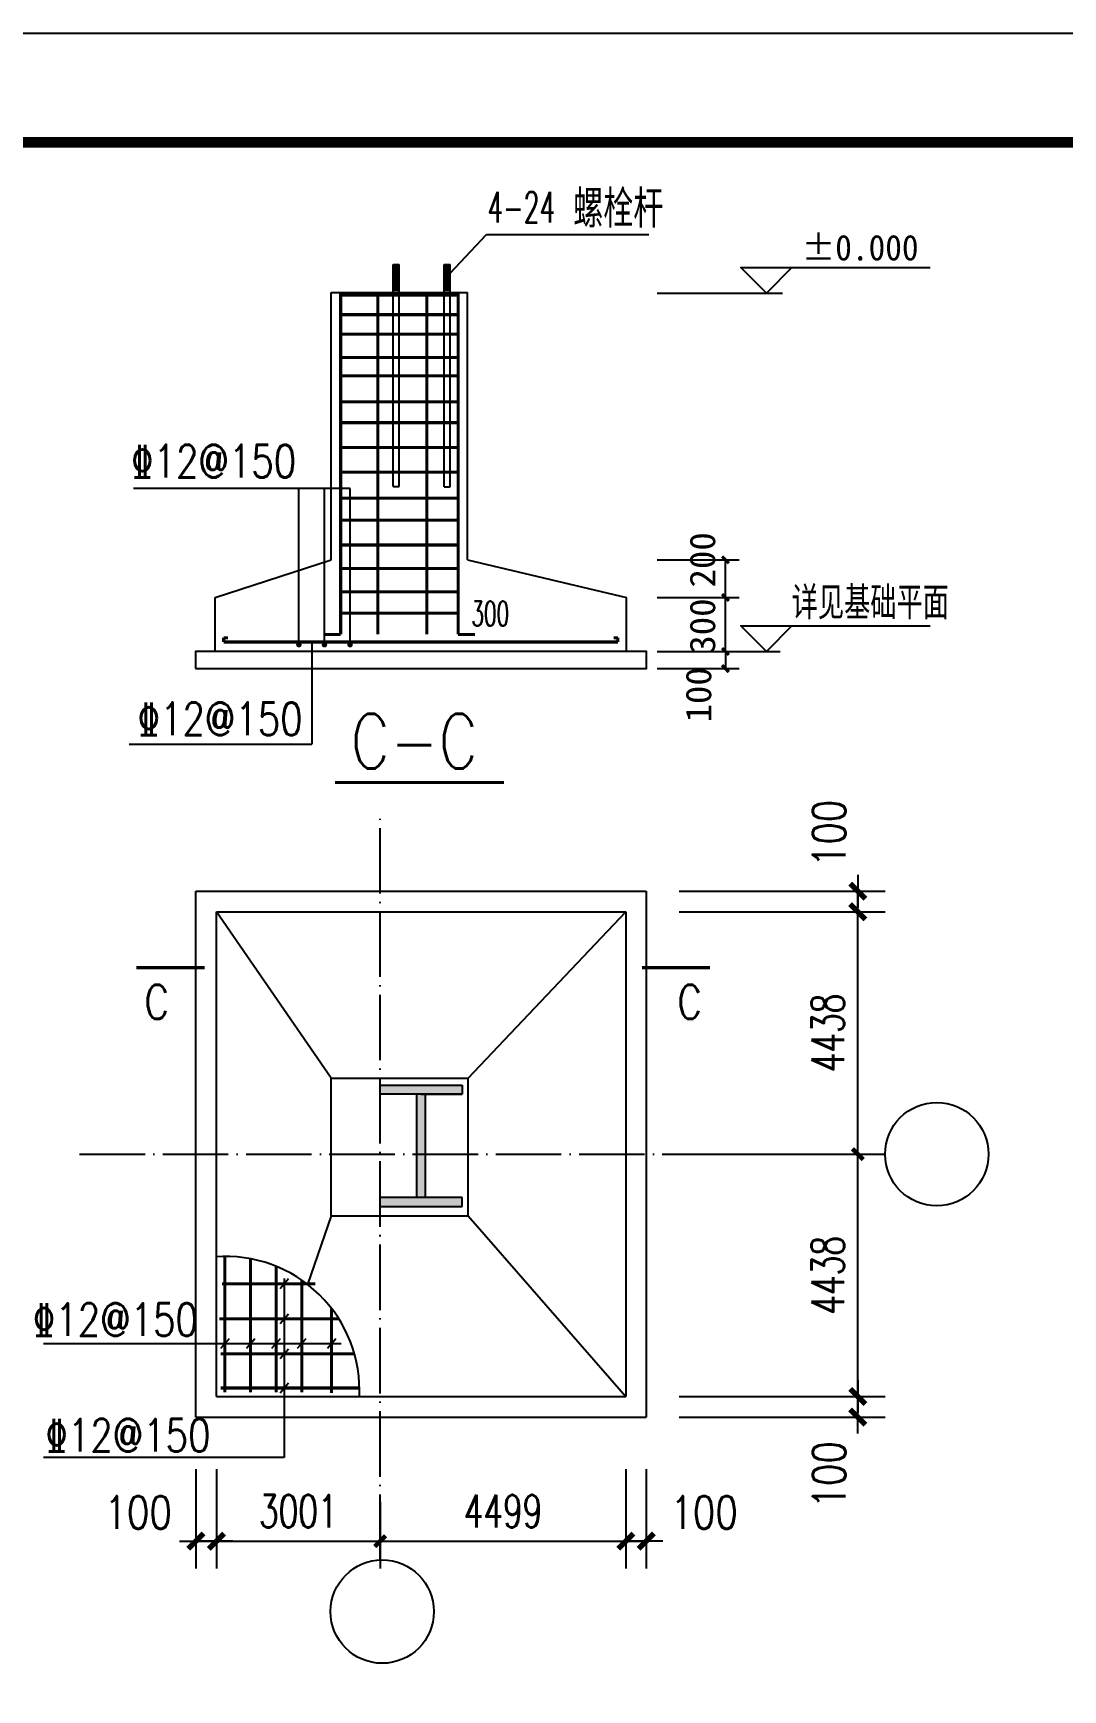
# Model space of a CAD drawing. Extents: x 36360094 to 36697644, y 75306 to 425482.
# Drawn here: x 36406481 to 36425344, y 306423 to 336757 of the extents above; entities that cross this region are included whole.
import ezdxf
from ezdxf.enums import TextEntityAlignment as Align

# ---------------------------------------------------------------- set-up
doc = ezdxf.new("R2010")
doc.units = 0
doc.header["$LTSCALE"] = 1000
doc.header["$MEASUREMENT"] = 0
doc.linetypes.add('ACAD_ISO04W100', pattern=[30.5, 24, -3, 0.5, -3])
doc.layers.get('0').update_dxf_attribs({"linetype": 'CONTINUOUS'})
doc.layers.get('DEFPOINTS').update_dxf_attribs({"linetype": 'CONTINUOUS'})
for name, color, linetype in [('201', 8, 'CONTINUOUS'), ('202', 1, 'CONTINUOUS'), ('205', 253, 'CONTINUOUS'), ('AXIS', 3, 'CONTINUOUS'), ('DOTE', 1, 'ACAD_ISO04W100'), ('JT', 2, 'CONTINUOUS'), ('PUB_DIM', 3, 'CONTINUOUS'), ('PUB_TEXT', 7, 'CONTINUOUS'), ('PUB_TITLE', 4, 'CONTINUOUS'), ('PUB_TX', 3, 'CONTINUOUS'), ('PUB_WZ', 7, 'CONTINUOUS'), ('ZAX1', 3, 'CONTINUOUS')]:
    doc.layers.add(name, color=color, linetype=linetype)
doc.styles.add('_HZTXT', font='txt.shx', dxfattribs={"width": 0.8, "bigfont": 'hztxt.shx'})
doc.styles.add('_ROMANS', font='romans__.ttf', dxfattribs={"width": 0.6})
doc.styles.add('_TCH_DIM_T3', font='SIMPLEX', dxfattribs={"width": 0.705882, "bigfont": 'GBCBIG'})
doc.styles.add('_TXT', font='SIMPLEX.shx', dxfattribs={"width": 0.6})
doc.styles.add('DIM_FONT', font='SIMPLEX.shx', dxfattribs={"width": 0.8})
doc.dimstyles.new('_TCH_ARCH&&200', dxfattribs={"dimtxt": 595, "dimasz": 200, "dimexe": 500, "dimexo": 600, "dimgap": 252.5, "dimtad": 1, "dimdec": 0, "dimzin": 0, "dimdsep": 46, "dimtxsty": '_TCH_DIM_T3', "dimblk": 'ARCHTICK', "dimcen": 0.09, "dimclrt": 7, "dimazin": 2, "dimtfac": 1, "dimtdec": 0, "dimtix": 1, "dimtmove": 2, "dimatfit": 3, "dimfxl": 0, "dimtolj": 1, "dimtzin": 0, "dimarcsym": 0})
doc.dimstyles.new('AXIS200', dxfattribs={"dimscale": 2, "dimtxt": 300, "dimasz": 1, "dimexe": 250, "dimexo": 300, "dimgap": 150, "dimtad": 1, "dimdec": 0, "dimzin": 0, "dimdsep": 46, "dimtxsty": 'DIM_FONT', "dimblk": '_DIMX', "dimcen": 0.09, "dimse1": 1, "dimse2": 1, "dimclrt": 7, "dimadec": 0, "dimazin": 0, "dimtfac": 1, "dimtdec": 0, "dimtix": 1, "dimtmove": 2, "dimatfit": 3, "dimldrblk": '_DIMX', "dimfxl": 0, "dimtolj": 1, "dimtzin": 0, "dimarcsym": 0})

# ---------------------------------------------------------------- blocks, each defined once
blk = doc.blocks.new('_DIMX')
blk.add_line((-150, 0), (150, 0))
at = {"const_width": 50}
blk.add_lwpolyline([(-70, -70), (70, 70)], dxfattribs=at)
blk = doc.blocks.new('*D123')
at = {"layer": 'AXIS', "color": 0, "lineweight": -2}
for p, q in [((36409463, 310464), (36409463, 308646)), ((36409838, 310464), (36409838, 308646)), ((36409461, 309146), (36409459, 309146)), ((36409463, 309146), (36409838, 309146)), ((36409840, 309146), (36409842, 309146))]:
    blk.add_line(p, q, dxfattribs=at)
at = {"layer": 'DEFPOINTS', "color": 0}
for p in [(36409463, 311064), (36409838, 311064), (36409838, 309146)]:
    blk.add_point(p, dxfattribs=at)
at = {"layer": 'AXIS', "color": 0, "lineweight": -2, "xscale": 2, "yscale": 2, "zscale": 2}
blk.add_blockref('_DIMX', (36409463, 309146), dxfattribs=at)
at = {"layer": 'AXIS', "color": 0, "lineweight": -2, "xscale": 2, "yscale": 2, "zscale": 2, "rotation": 180}
blk.add_blockref('_DIMX', (36409838, 309146), dxfattribs=at)
at = {"layer": 'AXIS', "color": 7, "insert": (36408405, 309672), "char_height": 600, "attachment_point": 5, "style": 'DIM_FONT'}
blk.add_mtext('\\A1;100', dxfattribs=at)
blk = doc.blocks.new('*D124')
at = {"layer": 'AXIS', "color": 0, "lineweight": -2}
for p, q in [((36417338, 310464), (36417338, 308646)), ((36417713, 310464), (36417713, 308646)), ((36417336, 309146), (36417334, 309146)), ((36417338, 309146), (36417713, 309146)), ((36417715, 309146), (36417717, 309146))]:
    blk.add_line(p, q, dxfattribs=at)
at = {"layer": 'DEFPOINTS', "color": 0}
for p in [(36417338, 311064), (36417713, 311064), (36417713, 309146)]:
    blk.add_point(p, dxfattribs=at)
at = {"layer": 'AXIS', "color": 0, "lineweight": -2, "xscale": 2, "yscale": 2, "zscale": 2}
blk.add_blockref('_DIMX', (36417338, 309146), dxfattribs=at)
at = {"layer": 'AXIS', "color": 0, "lineweight": -2, "xscale": 2, "yscale": 2, "zscale": 2, "rotation": 180}
blk.add_blockref('_DIMX', (36417713, 309146), dxfattribs=at)
at = {"layer": 'AXIS', "color": 7, "insert": (36418772, 309672), "char_height": 600, "attachment_point": 5, "style": 'DIM_FONT'}
blk.add_mtext('\\A1;100', dxfattribs=at)
blk = doc.blocks.new('*D125')
at = {"layer": 'AXIS', "color": 0, "lineweight": -2}
for p, q in [((36418313, 321046), (36422087, 321046)), ((36421587, 321048), (36421587, 321050)), ((36421587, 320671), (36421587, 321046)), ((36418313, 320671), (36422087, 320671)), ((36421587, 320669), (36421587, 320667))]:
    blk.add_line(p, q, dxfattribs=at)
at = {"layer": 'DEFPOINTS', "color": 0}
for p in [(36417713, 321046), (36421587, 321046), (36417713, 320671)]:
    blk.add_point(p, dxfattribs=at)
at = {"layer": 'AXIS', "color": 0, "lineweight": -2, "xscale": 2, "yscale": 2, "zscale": 2}
for p, rotation in [((36421587, 321046), 270), ((36421587, 320671), 90)]:
    blk.add_blockref('_DIMX', p, dxfattribs=dict(at, rotation=rotation))
at = {"layer": 'AXIS', "color": 7, "insert": (36421061, 322104), "char_height": 600, "attachment_point": 5, "rotation": 90, "style": 'DIM_FONT'}
blk.add_mtext('\\A1;100', dxfattribs=at)
blk = doc.blocks.new('*D126')
at = {"layer": 'AXIS', "color": 0, "lineweight": -2}
for p, q in [((36418313, 311794), (36422087, 311794)), ((36421587, 311796), (36421587, 311798)), ((36421587, 311419), (36421587, 311794)), ((36418313, 311419), (36422087, 311419)), ((36421587, 311417), (36421587, 311415))]:
    blk.add_line(p, q, dxfattribs=at)
at = {"layer": 'DEFPOINTS', "color": 0}
for p in [(36417713, 311794), (36421587, 311794), (36417713, 311419)]:
    blk.add_point(p, dxfattribs=at)
at = {"layer": 'AXIS', "color": 0, "lineweight": -2, "xscale": 2, "yscale": 2, "zscale": 2}
for p, rotation in [((36421587, 311794), 270), ((36421587, 311419), 90)]:
    blk.add_blockref('_DIMX', p, dxfattribs=dict(at, rotation=rotation))
at = {"layer": 'AXIS', "color": 7, "insert": (36421061, 310360), "char_height": 600, "attachment_point": 5, "rotation": 90, "style": 'DIM_FONT'}
blk.add_mtext('\\A1;100', dxfattribs=at)
blk = doc.blocks.new('_ArchTick')
at = {"color": 0, "linetype": 'ByBlock', "const_width": 0.4}
blk.add_lwpolyline([(-0.5, -0.5), (0.5, 0.5)], dxfattribs=at)
blk = doc.blocks.new('*D135')
at = {"layer": 'DEFPOINTS', "color": 0}
for p in [(36409838, 310464), (36412839, 310464), (36412839, 309146)]:
    blk.add_point(p, dxfattribs=at)
at = {"layer": 'PUB_DIM', "color": 0, "lineweight": -2}
for p, q in [((36409838, 309864), (36409838, 308646)), ((36412839, 309864), (36412839, 308646)), ((36409838, 309146), (36412839, 309146))]:
    blk.add_line(p, q, dxfattribs=at)
at = {"layer": 'PUB_DIM', "color": 0, "lineweight": -2, "xscale": 200, "yscale": 200, "zscale": 200, "rotation": 180}
blk.add_blockref('_ArchTick', (36409838, 309146), dxfattribs=at)
at = {"layer": 'PUB_DIM', "color": 0, "lineweight": -2, "xscale": 200, "yscale": 200, "zscale": 200}
blk.add_blockref('_ArchTick', (36412839, 309146), dxfattribs=at)
at = {"layer": 'PUB_DIM', "color": 7, "insert": (36411339, 309696), "char_height": 595, "attachment_point": 5, "style": '_TCH_DIM_T3'}
blk.add_mtext('\\A1;3001', dxfattribs=at)
blk = doc.blocks.new('*D136')
at = {"layer": 'DEFPOINTS', "color": 0}
for p in [(36412839, 310464), (36417338, 310464), (36417338, 309146)]:
    blk.add_point(p, dxfattribs=at)
at = {"layer": 'PUB_DIM', "color": 0, "lineweight": -2}
for p, q in [((36412839, 309864), (36412839, 308646)), ((36417338, 309864), (36417338, 308646)), ((36412839, 309146), (36417338, 309146))]:
    blk.add_line(p, q, dxfattribs=at)
at = {"layer": 'PUB_DIM', "color": 0, "lineweight": -2, "xscale": 200, "yscale": 200, "zscale": 200, "rotation": 180}
blk.add_blockref('_ArchTick', (36412839, 309146), dxfattribs=at)
at = {"layer": 'PUB_DIM', "color": 0, "lineweight": -2, "xscale": 200, "yscale": 200, "zscale": 200}
blk.add_blockref('_ArchTick', (36417338, 309146), dxfattribs=at)
at = {"layer": 'PUB_DIM', "color": 7, "insert": (36415089, 309696), "char_height": 595, "attachment_point": 5, "style": '_TCH_DIM_T3'}
blk.add_mtext('\\A1;4499', dxfattribs=at)
blk = doc.blocks.new('*D137')
at = {"layer": 'DEFPOINTS', "color": 0}
for p in [(36418313, 316232), (36421587, 316232), (36418313, 311794)]:
    blk.add_point(p, dxfattribs=at)
at = {"layer": 'PUB_DIM', "color": 0, "lineweight": -2}
for p, q in [((36418913, 316232), (36422087, 316232)), ((36421587, 311794), (36421587, 316232)), ((36418913, 311794), (36422087, 311794))]:
    blk.add_line(p, q, dxfattribs=at)
at = {"layer": 'PUB_DIM', "color": 0, "lineweight": -2, "xscale": 200, "yscale": 200, "zscale": 200}
for p, rotation in [((36421587, 316232), 90), ((36421587, 311794), 270)]:
    blk.add_blockref('_ArchTick', p, dxfattribs=dict(at, rotation=rotation))
at = {"layer": 'PUB_DIM', "color": 7, "insert": (36421037, 314013), "char_height": 595, "attachment_point": 5, "rotation": 90, "style": '_TCH_DIM_T3'}
blk.add_mtext('\\A1;4438', dxfattribs=at)
blk = doc.blocks.new('*D138')
at = {"layer": 'DEFPOINTS', "color": 0}
for p in [(36418313, 320671), (36421587, 320671), (36418313, 316232)]:
    blk.add_point(p, dxfattribs=at)
at = {"layer": 'PUB_DIM', "color": 0, "lineweight": -2}
for p, q in [((36418913, 320671), (36422087, 320671)), ((36421587, 316232), (36421587, 320671)), ((36418913, 316232), (36422087, 316232))]:
    blk.add_line(p, q, dxfattribs=at)
at = {"layer": 'PUB_DIM', "color": 0, "lineweight": -2, "xscale": 200, "yscale": 200, "zscale": 200}
for p, rotation in [((36421587, 320671), 90), ((36421587, 316232), 270)]:
    blk.add_blockref('_ArchTick', p, dxfattribs=dict(at, rotation=rotation))
at = {"layer": 'PUB_DIM', "color": 7, "insert": (36421037, 318451), "char_height": 595, "attachment_point": 5, "rotation": 90, "style": '_TCH_DIM_T3'}
blk.add_mtext('\\A1;4438', dxfattribs=at)

msp = doc.modelspace()

# ---------------------------------------------------------------- hatches: boundary and pattern name
h = msp.add_hatch(color=256)
h.paths.add_polyline_path([(36413588.2, 317495.5), (36412838.2, 317495.5), (36412838.2, 317332.7), (36413588.2, 317332.7)])
h.paths.add_polyline_path([(36414339.1, 317495.5), (36413588.2, 317495.5), (36413588.2, 317332.7), (36414339.1, 317332.7)])
h.paths.add_polyline_path([(36413666.9, 317332.7), (36413588.2, 317332.7), (36413588.2, 315435.1), (36413667.9, 315435.1)])
h.paths.add_polyline_path([(36413588.2, 317332.7), (36413511.3, 317332.7), (36413510.4, 315435.1), (36413588.2, 315435.1)])
h.paths.add_polyline_path([(36414339.1, 315435.1), (36413588.2, 315435.1), (36413588.2, 315272.3), (36414339.1, 315272.3)])
h.paths.add_polyline_path([(36413588.2, 315435.1), (36412839.1, 315435.1), (36412839.1, 315272.3), (36413588.2, 315272.3)])

# ---------------------------------------------------------------- linework, layer by layer
for p, q in [((36414121.5, 332363.3, 97.8), (36414785.1, 333072.7, 97.8)), ((36414785.1, 333072.7, 97.8), (36417760.2, 333072.7, 97.8)), ((36411939.1, 317622.5, 97.8), (36409838.2, 320670.5, 97.8)), ((36414447.4, 317622.5, 97.8), (36417338.2, 320670.5, 97.8)), ((36412838.2, 317332.7, 97.8), (36412838.2, 317495.5, 97.8)), ((36413588.2, 317332.7, 97.8), (36412838.2, 317332.7, 97.8)), ((36412839.1, 317457.7, 97.8), (36412839.1, 317495.5, 97.8)), ((36412839.1, 317495.5, 97.8), (36414339.1, 317495.5, 97.8)), ((36414339.1, 317332.7, 97.8), (36412839.1, 317332.7, 97.8)), ((36413510.4, 315435.1, 97.8), (36413511.3, 317332.8, 97.8)), ((36413588.2, 317332.7, 97.8), (36414338.2, 317332.7, 97.8)), ((36413667.9, 315435.1, 97.8), (36413666.9, 317332.8, 97.8)), ((36414339.1, 317495.5, 97.8), (36414339.1, 317332.7, 97.8)), ((36414339.1, 315435.1, 97.8), (36412839.1, 315435.1, 97.8)), ((36412839.1, 315272.3, 97.8), (36412839.1, 315435.1, 97.8)), ((36412839.1, 315272.3, 97.8), (36414339.1, 315272.3, 97.8)), ((36414339.1, 315272.3, 97.8), (36414339.1, 315435.1, 97.8)), ((36411939.1, 315101.8, 97.8), (36411509.7, 313845.3, 97.8)), ((36414447.4, 315101.8, 97.8), (36417338.2, 311793.7, 97.8))]:
    msp.add_line(p, q)
at = {"linetype": 'ACAD_ISO04W100'}
for p, q in [((36411939.1, 317622.5, 97.8), (36414447.4, 317622.5, 97.8)), ((36411939.1, 315101.8, 97.8), (36411939.1, 317622.5, 97.8)), ((36414447.4, 315101.8, 97.8), (36414447.4, 317622.5, 97.8)), ((36411939.1, 315101.8, 97.8), (36414447.4, 315101.8, 97.8))]:
    msp.add_line(p, q, dxfattribs=at)
at = {"layer": '201', "color": 2}
for p, q in [((36413074, 328458, 97.8), (36413074, 332522.9, 97.8)), ((36413186.5, 328458, 97.8), (36413186.5, 332522.9, 97.8)), ((36414009, 328452.1, 97.8), (36414009, 332522.9, 97.8)), ((36414121.5, 328452.1, 97.8), (36414121.5, 332522.9, 97.8)), ((36411939.1, 327113.3, 97.8), (36411939.1, 332005.9, 97.8)), ((36414440.3, 327113.3, 97.8), (36414440.3, 332005.9, 97.8)), ((36413074, 328458, 97.8), (36413186.5, 328458, 97.8)), ((36414009, 328452.1, 97.8), (36414121.5, 328452.1, 97.8)), ((36409815.4, 326424.3, 97.8), (36411939.1, 327113.3, 97.8)), ((36414440.3, 327113.3, 97.8), (36417348, 326424.3, 97.8)), ((36409815.4, 325434.5, 97.8), (36409815.4, 326424.3, 97.8)), ((36417348, 325434.5, 97.8), (36417348, 326424.3, 97.8))]:
    msp.add_line(p, q, dxfattribs=at)
at = {"layer": '201', "color": 2, "elevation": 97.8}
msp.add_lwpolyline([(36409457.6, 325122), (36417715.6, 325122), (36417715.6, 325434.5), (36409457.6, 325434.5), (36409457.6, 325122)], dxfattribs=at)
at = {"layer": '201'}
msp.add_arc((36410007.1, 311906.6, 97.8), 2452.8, 356.96183, 94.30315, dxfattribs=at)
at = {"layer": '202', "const_width": 56.2, "elevation": 97.8}
for points in [[(36412114.1, 325746.4), (36412114.1, 332005.9)], [(36412114.1, 331959.9), (36414265.3, 331959.9)], [(36412794.7, 325746.4), (36412794.7, 332005.9)], [(36413694.7, 325746.4), (36413694.7, 332005.9)], [(36414265.3, 325746.4), (36414265.3, 332005.9)], [(36412114.1, 331602.5), (36414265.3, 331602.5)], [(36412114.1, 331245.1), (36414265.3, 331245.1)], [(36412114.1, 330816.3), (36414265.3, 330816.3)], [(36412114.1, 330482.7), (36414265.3, 330482.7)], [(36412114.1, 330006.2), (36414265.3, 330006.2)], [(36412114.1, 329624.9), (36414265.3, 329624.9)], [(36412114.1, 329172.2), (36414265.3, 329172.2)], [(36412114.1, 328719.5), (36414265.3, 328719.5)], [(36412114.1, 328243), (36414265.3, 328243)], [(36412114.1, 327837.9), (36414265.3, 327837.9)], [(36412114.1, 327385.2), (36414265.3, 327385.2)], [(36412114.1, 326956.4), (36414265.3, 326956.4)], [(36412114.1, 326527.5), (36414265.3, 326527.5)], [(36412114.1, 326139.3), (36414265.3, 326139.3)], [(36409971.7, 325687.7), (36410049.8, 325687.7)], [(36409971.7, 325609.5), (36409971.7, 325687.7)], [(36409971.7, 325609.5), (36417191.8, 325609.5)], [(36412114.1, 325746.4), (36411801.6, 325746.4)], [(36414265.3, 325746.4), (36414577.8, 325746.4)], [(36417191.8, 325687.7), (36417113.7, 325687.7)], [(36417191.8, 325609.5), (36417191.8, 325687.7)], [(36409994.4, 311871.8), (36409994.4, 314359.4)], [(36410463.2, 311871.8), (36410463.2, 314316.6)], [(36410931.9, 311871.8), (36410931.9, 314178.4)], [(36409943.6, 313856.1), (36411647.5, 313856.1)], [(36411400.7, 311871.8), (36411400.7, 313925.1)], [(36411946.5, 311858.2), (36411946.5, 313408.3)], [(36409889, 313215.5), (36412081.5, 313215.5)], [(36409916.3, 312574.9), (36412367.1, 312574.9)], [(36409916.3, 311949.9), (36412459.5, 311949.9)]]:
    msp.add_lwpolyline(points, dxfattribs=at)
at = {"layer": '202', "const_width": 50, "elevation": 97.8}
for points in [[(36411374, 325559.5, 1), (36411324, 325559.5, 1), (36411374, 325559.5)], [(36411842.7, 325559.5, 1), (36411792.7, 325559.5, 1), (36411842.7, 325559.5)], [(36412311.5, 325559.5, 1), (36412261.5, 325559.5, 1), (36412311.5, 325559.5)]]:
    msp.add_lwpolyline(points, format="xyb", dxfattribs=at)
at = {"layer": '205'}
for p, q in [((36417912.5, 331995.8, 97.8), (36420208.9, 331995.8, 97.8)), ((36411349, 325559.5, 97.8), (36411349, 328421, 97.8)), ((36411817.7, 325559.5, 97.8), (36411817.7, 328421, 97.8)), ((36412286.5, 325559.5, 97.8), (36412286.5, 328421, 97.8)), ((36417912.5, 327113.3, 97.8), (36419412.5, 327113.3, 97.8)), ((36419162.5, 325434.5, 97.8), (36419162.5, 327113.3, 97.8)), ((36417912.5, 326424.9, 97.8), (36419412.5, 326424.9, 97.8)), ((36411583.3, 325609.5, 97.8), (36411583.3, 323737.8, 97.8)), ((36417912.5, 325434.5, 97.8), (36419412.5, 325434.5, 97.8)), ((36419162.5, 325434.5, 97.8), (36419162.5, 325122, 97.8)), ((36419162.5, 325434.5, 97.8), (36420162.5, 325434.5, 97.8)), ((36417912.5, 325122, 97.8), (36419412.5, 325122, 97.8)), ((36408241.6, 323737.8, 97.8), (36411583.3, 323737.8, 97.8))]:
    msp.add_line(p, q, dxfattribs=at)
at = {"layer": '205', "linetype": 'Continuous'}
for p, q in [((36409463.2, 311418.7, 97.8), (36409463.2, 321045.5, 97.8)), ((36409463.2, 321045.5, 97.8), (36417713.2, 321045.5, 97.8)), ((36417713.2, 321045.5, 97.8), (36417713.2, 311418.7, 97.8)), ((36409838.2, 311793.7, 97.8), (36409838.2, 320670.5, 97.8)), ((36409838.2, 320670.5, 97.8), (36417338.2, 320670.5, 97.8)), ((36417338.2, 320670.5, 97.8), (36417338.2, 311793.7, 97.8)), ((36409838.2, 311793.7, 97.8), (36417338.2, 311793.7, 97.8)), ((36409463.2, 311418.7, 97.8), (36417713.2, 311418.7, 97.8))]:
    msp.add_line(p, q, dxfattribs=at)
at = {"layer": '205', "elevation": 97.8}
for points in [[(36420381.2, 332464.6), (36419912.5, 331995.8), (36419443.7, 332464.6), (36422912.5, 332464.6)], [(36420381.2, 325903.3), (36419912.5, 325434.5), (36419443.7, 325903.3), (36422912.5, 325903.3)]]:
    msp.add_lwpolyline(points, dxfattribs=at)
at = {"layer": '205', "const_width": 56.2, "elevation": 97.8}
for points in [[(36419100, 327175.8), (36419225, 327050.8)], [(36419100, 326487.4), (36419225, 326362.4)], [(36419100, 325497), (36419225, 325372)], [(36419100, 325184.5), (36419225, 325059.5)], [(36412012.1, 323037.6), (36415104.2, 323037.6)]]:
    msp.add_lwpolyline(points, dxfattribs=at)
at = {"layer": 'DOTE', "ltscale": 0.05}
for p, q in [((36412839.1, 308801.6, 97.8), (36412839.1, 322370, 97.8)), ((36407331.4, 316232.1, 97.8), (36419667.4, 316232.1, 97.8))]:
    msp.add_line(p, q, dxfattribs=at)
at = {"layer": 'JT'}
for p, q in [((36413074, 332522.9, 97.8), (36413186.5, 332522.9, 97.8)), ((36413074, 332510.4, 97.8), (36413186.5, 332510.4, 97.8)), ((36413074, 332497.9, 97.8), (36413186.5, 332497.9, 97.8)), ((36413074, 332485.4, 97.8), (36413186.5, 332485.4, 97.8)), ((36413074, 332472.9, 97.8), (36413186.5, 332472.9, 97.8)), ((36413074, 332460.4, 97.8), (36413186.5, 332460.4, 97.8)), ((36414009, 332522.9, 97.8), (36414121.5, 332522.9, 97.8)), ((36414009, 332510.4, 97.8), (36414121.5, 332510.4, 97.8)), ((36414009, 332497.9, 97.8), (36414121.5, 332497.9, 97.8)), ((36414009, 332485.4, 97.8), (36414121.5, 332485.4, 97.8)), ((36414009, 332472.9, 97.8), (36414121.5, 332472.9, 97.8)), ((36414009, 332460.4, 97.8), (36414121.5, 332460.4, 97.8)), ((36413074, 332447.9, 97.8), (36413186.5, 332447.9, 97.8)), ((36413074, 332435.4, 97.8), (36413186.5, 332435.4, 97.8)), ((36413074, 332422.9, 97.8), (36413186.5, 332422.9, 97.8)), ((36413074, 332410.4, 97.8), (36413186.5, 332410.4, 97.8)), ((36413074, 332397.9, 97.8), (36413186.5, 332397.9, 97.8)), ((36413074, 332385.4, 97.8), (36413186.5, 332385.4, 97.8)), ((36413074, 332372.9, 97.8), (36413186.5, 332372.9, 97.8)), ((36413074, 332360.4, 97.8), (36413186.5, 332360.4, 97.8)), ((36413074, 332347.9, 97.8), (36413186.5, 332347.9, 97.8)), ((36413074, 332335.4, 97.8), (36413186.5, 332335.4, 97.8)), ((36413074, 332322.9, 97.8), (36413186.5, 332322.9, 97.8)), ((36413074, 332310.4, 97.8), (36413186.5, 332310.4, 97.8)), ((36413074, 332297.9, 97.8), (36413186.5, 332297.9, 97.8)), ((36413074, 332285.4, 97.8), (36413186.5, 332285.4, 97.8)), ((36413074, 332272.9, 97.8), (36413186.5, 332272.9, 97.8)), ((36413074, 332260.4, 97.8), (36413186.5, 332260.4, 97.8)), ((36413074, 332247.9, 97.8), (36413186.5, 332247.9, 97.8)), ((36413074, 332235.4, 97.8), (36413186.5, 332235.4, 97.8)), ((36413074, 332222.9, 97.8), (36413186.5, 332222.9, 97.8)), ((36413074, 332210.4, 97.8), (36413186.5, 332210.4, 97.8)), ((36413074, 332197.9, 97.8), (36413186.5, 332197.9, 97.8)), ((36413074, 332185.4, 97.8), (36413186.5, 332185.4, 97.8)), ((36413074, 332172.9, 97.8), (36413186.5, 332172.9, 97.8)), ((36413074, 332160.4, 97.8), (36413186.5, 332160.4, 97.8)), ((36414009, 332447.9, 97.8), (36414121.5, 332447.9, 97.8)), ((36414009, 332435.4, 97.8), (36414121.5, 332435.4, 97.8)), ((36414009, 332422.9, 97.8), (36414121.5, 332422.9, 97.8)), ((36414009, 332410.4, 97.8), (36414121.5, 332410.4, 97.8)), ((36414009, 332397.9, 97.8), (36414121.5, 332397.9, 97.8)), ((36414009, 332385.4, 97.8), (36414121.5, 332385.4, 97.8)), ((36414009, 332372.9, 97.8), (36414121.5, 332372.9, 97.8)), ((36414009, 332360.4, 97.8), (36414121.5, 332360.4, 97.8)), ((36414009, 332347.9, 97.8), (36414121.5, 332347.9, 97.8)), ((36414009, 332335.4, 97.8), (36414121.5, 332335.4, 97.8)), ((36414009, 332322.9, 97.8), (36414121.5, 332322.9, 97.8)), ((36414009, 332310.4, 97.8), (36414121.5, 332310.4, 97.8)), ((36414009, 332297.9, 97.8), (36414121.5, 332297.9, 97.8)), ((36414009, 332285.4, 97.8), (36414121.5, 332285.4, 97.8)), ((36414009, 332272.9, 97.8), (36414121.5, 332272.9, 97.8)), ((36414009, 332260.4, 97.8), (36414121.5, 332260.4, 97.8)), ((36414009, 332247.9, 97.8), (36414121.5, 332247.9, 97.8)), ((36414009, 332235.4, 97.8), (36414121.5, 332235.4, 97.8)), ((36414009, 332222.9, 97.8), (36414121.5, 332222.9, 97.8)), ((36414009, 332210.4, 97.8), (36414121.5, 332210.4, 97.8)), ((36414009, 332197.9, 97.8), (36414121.5, 332197.9, 97.8)), ((36414009, 332185.4, 97.8), (36414121.5, 332185.4, 97.8)), ((36414009, 332172.9, 97.8), (36414121.5, 332172.9, 97.8)), ((36414009, 332160.4, 97.8), (36414121.5, 332160.4, 97.8)), ((36411939.1, 332005.9, 97.8), (36414440.3, 332005.9, 97.8)), ((36413074, 332147.9, 97.8), (36413186.5, 332147.9, 97.8)), ((36413074, 332135.4, 97.8), (36413186.5, 332135.4, 97.8)), ((36413074, 332122.9, 97.8), (36413186.5, 332122.9, 97.8)), ((36413074, 332110.4, 97.8), (36413186.5, 332110.4, 97.8)), ((36413074, 332097.9, 97.8), (36413186.5, 332097.9, 97.8)), ((36413074, 332085.4, 97.8), (36413186.5, 332085.4, 97.8)), ((36413074, 332072.9, 97.8), (36413186.5, 332072.9, 97.8)), ((36413074, 332060.4, 97.8), (36413186.5, 332060.4, 97.8)), ((36413074, 332047.9, 97.8), (36413186.5, 332047.9, 97.8)), ((36414009, 332147.9, 97.8), (36414121.5, 332147.9, 97.8)), ((36414009, 332135.4, 97.8), (36414121.5, 332135.4, 97.8)), ((36414009, 332122.9, 97.8), (36414121.5, 332122.9, 97.8)), ((36414009, 332110.4, 97.8), (36414121.5, 332110.4, 97.8)), ((36414009, 332097.9, 97.8), (36414121.5, 332097.9, 97.8)), ((36414009, 332085.4, 97.8), (36414121.5, 332085.4, 97.8)), ((36414009, 332072.9, 97.8), (36414121.5, 332072.9, 97.8)), ((36414009, 332060.4, 97.8), (36414121.5, 332060.4, 97.8)), ((36414009, 332047.9, 97.8), (36414121.5, 332047.9, 97.8))]:
    msp.add_line(p, q, dxfattribs=at)
at = {"layer": 'PUB_TITLE'}
msp.add_lwpolyline([(36360094.2, 252757.1), (36360094.2, 336757.1), (36478894.2, 336757.1), (36478894.2, 252757.1)], close=True, dxfattribs=at)
at = {"layer": 'PUB_TITLE', "const_width": 200}
msp.add_lwpolyline([(36365094.2, 254757.1), (36476894.2, 254757.1), (36476894.2, 334757.1), (36365094.2, 334757.1)], close=True, dxfattribs=at)
at = {"layer": 'PUB_TX', "const_width": 62.5, "elevation": 97.8}
for points in [[(36408370.3, 319644.5), (36409620.3, 319644.5)], [(36418881.2, 319644.5), (36417631.2, 319644.5)]]:
    msp.add_lwpolyline(points, dxfattribs=at)
at = {"layer": 'ZAX1'}
for p, q in [((36412286.5, 328421, 97.8), (36408321.4, 328421, 97.8)), ((36411003.6, 313774.2, 97.8), (36411161.3, 313952.8, 97.8)), ((36411079.4, 313956, 97.8), (36411079.4, 310679, 97.8)), ((36411003.6, 313129.6, 97.8), (36411161.3, 313308.2, 97.8)), ((36406673.1, 312763.2, 97.8), (36412122.7, 312763.2, 97.8)), ((36409918.6, 312677.3, 97.8), (36410076.3, 312855.9, 97.8)), ((36410387.3, 312677.3, 97.8), (36410545.1, 312855.9, 97.8)), ((36410856.1, 312677.3, 97.8), (36411013.8, 312855.9, 97.8)), ((36411324.8, 312677.3, 97.8), (36411482.6, 312855.9, 97.8)), ((36411870.6, 312677.3, 97.8), (36412028.4, 312855.9, 97.8)), ((36411003.6, 312489.1, 97.8), (36411161.3, 312667.6, 97.8)), ((36411003.6, 311864.1, 97.8), (36411161.3, 312042.6, 97.8)), ((36411079.4, 310679, 97.8), (36406673.1, 310679, 97.8))]:
    msp.add_line(p, q, dxfattribs=at)
for centre in [(36423033.9, 316232.1, 97.8), (36412875.5, 307855.9, 97.8)]:
    msp.add_circle(centre, 946.4, dxfattribs=at)

# ---------------------------------------------------------------- texts
at = {"layer": '205', "width": 1.05231}
msp.add_text('%%p0.000', height=468.75, dxfattribs=at).set_placement((36420563.5, 332595.8, 97.8), (36422701, 332595.8, 97.8), align=Align.FIT)
at = {"layer": '205'}
for s, width, p, p2 in [('200', 0.925713, (36418975, 326607, 97.8), (36418975, 327619.5, 97.8)), ('300', 0.925713, (36418975, 325394.5, 97.8), (36418975, 326407, 97.8)), ('100', 1.079999, (36418902.8, 324135.4, 97.8), (36418902.8, 325147.9, 97.8))]:
    msp.add_text(s, height=468.75, rotation=90, dxfattribs=dict(at, width=width)).set_placement(p, p2, align=Align.FIT)
at = {"layer": '205', "style": '_HZTXT', "width": 0.8}
msp.add_text('详见基础平面', height=600, dxfattribs=at).set_placement((36420376.6, 326024.2))
at = {"layer": 'PUB_TEXT'}
for s, height, style, width, p in [('4-24', 562.5, '_ROMANS', 0.6, (36414800.9, 333287.3, 97.8)), ('螺栓杆', 687.5, '_HZTXT', 0.8, (36416374.9, 333195.9, 97.8)), ('C-C', 1000, '_TXT', 0.8, (36412296, 323291.7, 97.8))]:
    msp.add_text(s, height=height, dxfattribs=dict(at, style=style, width=width)).set_placement(p)
at = {"layer": 'PUB_TX', "style": 'DIM_FONT', "width": 0.8}
for p in [(36408745.3, 319019.5, 97.8), (36418506.2, 319019.5, 97.8)]:
    msp.add_text('C', height=625, dxfattribs=at).set_placement(p, align=Align.MIDDLE)
at = {"layer": 'PUB_WZ'}
for s, height, style, width, p in [('%%13212@150', 600, '_HZTXT', 0.8, (36408276.1, 328620, 97.8)), ('300', 450, '_TXT', 0.6, (36414507, 325904, 97.8)), ('%%13212@150', 600, '_HZTXT', 0.8, (36408394.3, 323901.4, 97.8)), ('%%13212@150', 600, '_HZTXT', 0.8, (36406476.3, 312903.1, 97.8)), ('%%13212@150', 600, '_HZTXT', 0.8, (36406706.6, 310785.5, 97.8))]:
    msp.add_text(s, height=height, dxfattribs=dict(at, style=style, width=width)).set_placement(p)

# ---------------------------------------------------------------- dimensions: what is measured, and where the dimension line sits
at = {"layer": 'AXIS'}
for base, p1, p2, angle, picture, middle in [((36421587.5, 321045.5, 97.8), (36417713.2, 320670.5, 97.8), (36417713.2, 321045.5, 97.8), 90, '*D125', (36421061.4, 322104, 97.8)), ((36421587.5, 311793.7, 97.8), (36417713.2, 311418.7, 97.8), (36417713.2, 311793.7, 97.8), 90, '*D126', (36421061.4, 310360.2, 97.8)), ((36409838.2, 309145.9, 97.8), (36409463.2, 311063.8, 97.8), (36409838.2, 311063.8, 97.8), 0, '*D123', (36408404.7, 309671.9, 97.8)), ((36417713.2, 309145.9, 97.8), (36417338.2, 311063.8, 97.8), (36417713.2, 311063.8, 97.8), 0, '*D124', (36418771.6, 309671.9, 97.8))]:
    dim = msp.add_linear_dim(base=base, p1=p1, p2=p2, angle=angle, text='100', dimstyle='AXIS200', override={"dimsah": 1, "dimse1": 0, "dimse2": 0}, dxfattribs=at)
    dim.commit()
    dim.dimension.update_dxf_attribs({"geometry": picture, "text_midpoint": middle, "dimtype": 129})
at = {"layer": 'PUB_DIM'}
for p1, p2, distance, picture, middle in [((36418313.2, 316232.1), (36418313.2, 320670.5), -3274.3, '*D138', (36421037.5, 318451.3)), ((36418313.2, 311793.7), (36418313.2, 316232.1), -3274.3, '*D137', (36421037.5, 314012.9)), ((36409838.2, 310463.8), (36412839.1, 310463.8), -1317.9, '*D135', (36411338.6, 309695.9)), ((36412839.1, 310463.8), (36417338.2, 310463.8), -1317.9, '*D136', (36415088.6, 309695.9))]:
    dim = msp.add_aligned_dim(p1=p1, p2=p2, distance=distance, dimstyle='_TCH_ARCH&&200', dxfattribs=at)
    dim.commit()
    dim.dimension.update_dxf_attribs({"geometry": picture, "text_midpoint": middle})

doc.saveas('drawing.dxf')
